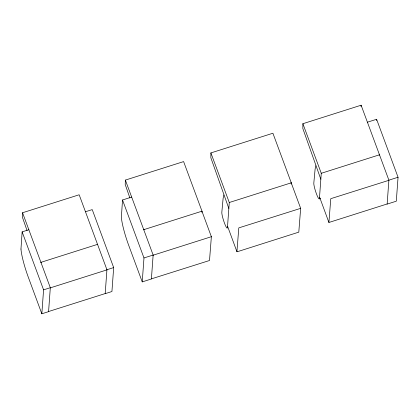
<?xml version="1.0" encoding="UTF-8"?>
<svg xmlns="http://www.w3.org/2000/svg" width="419" height="419" viewBox="0 0 419 419"><rect width="100%" height="100%" fill="white"/><g stroke="black" fill="none" stroke-linecap="round" stroke-linejoin="round"><path stroke-width="0.63" d="M85.492 211.747L92.232 209.61L113.675 267.584L111.931 291.524L105.19 293.667L106.934 269.721L79.17 194.772L22.542 212.752L22.369 217.121L27.046 230.581M28.874 229.732L22.134 231.875L20.966 249.043M22.553 212.752L50.317 287.706L48.573 311.652L41.832 313.789L43.576 289.848L22.134 231.875M131.702 197.071L122.531 199.983L121.369 217.152A24.04 3.289 72.4 0 0 128.623 245.12L142.235 281.898L151.4 278.986L153.144 255.045L125.375 180.091L183.611 161.593L201.995 211.176L201.906 212.37M125.391 180.107L125.197 184.46L129.869 197.92M142.235 281.898L143.979 257.957L122.531 199.983M291.2 184.004L291.289 182.815L272.905 133.232L210.883 152.925L210.846 157.748L228.842 208.468M211.38 236.546L209.51 260.508L151.411 278.86M210.893 152.93L229.277 202.513L227.449 227.606A8.569 1.173 72.4 0 1 224.416 222.976A8.569 1.173 72.4 0 1 221.819 212.386L223.112 198.412L223.851 194.966M236.929 251.693L238.793 227.889L300.659 208.343L298.794 232.147L237.327 251.725L236.929 251.693L227.622 226.386M367.437 122.191L376.608 119.279L398.05 177.253L396.306 201.193L387.14 204.105L388.884 180.165L361.115 105.211L302.864 123.72L302.832 128.528L320.834 179.248M302.885 123.71L321.268 173.293L319.44 198.386A8.569 1.173 72.4 0 1 316.408 193.756A8.569 1.173 72.4 0 1 313.805 183.166L315.104 169.192L315.837 165.751M387.151 203.974L328.915 222.473L330.774 198.674L388.874 180.322M361.005 106.463L361.105 105.211M376.508 120.578L376.608 119.279M50.306 287.863L106.924 269.883M105.179 293.578L48.583 311.521M143.748 229.837L144.146 229.554M153.134 255.202L211.365 236.709L201.984 211.338L201.607 211.302M321.253 173.45L321.656 173.167M229.266 202.67L229.691 202.382M40.942 262.456L41.313 262.215M40.936 262.336L97.548 244.356M143.759 229.675L201.995 211.176M229.277 202.513L291.289 182.815M321.268 173.293L379.499 154.794M319.283 198.899L320.525 198.506M43.576 289.848L50.317 287.706M106.934 269.721L113.675 267.584M143.979 257.957L153.144 255.045M388.884 180.165L398.05 177.253M290.875 182.946L291.273 182.977L300.659 208.343M379.111 154.92L379.473 154.925M97.171 244.476L97.538 244.513M319.608 197.166L328.915 222.473M41.832 313.789L28.225 276.996A24.04 3.289 72.4 0 1 20.981 249.08"/></g></svg>
